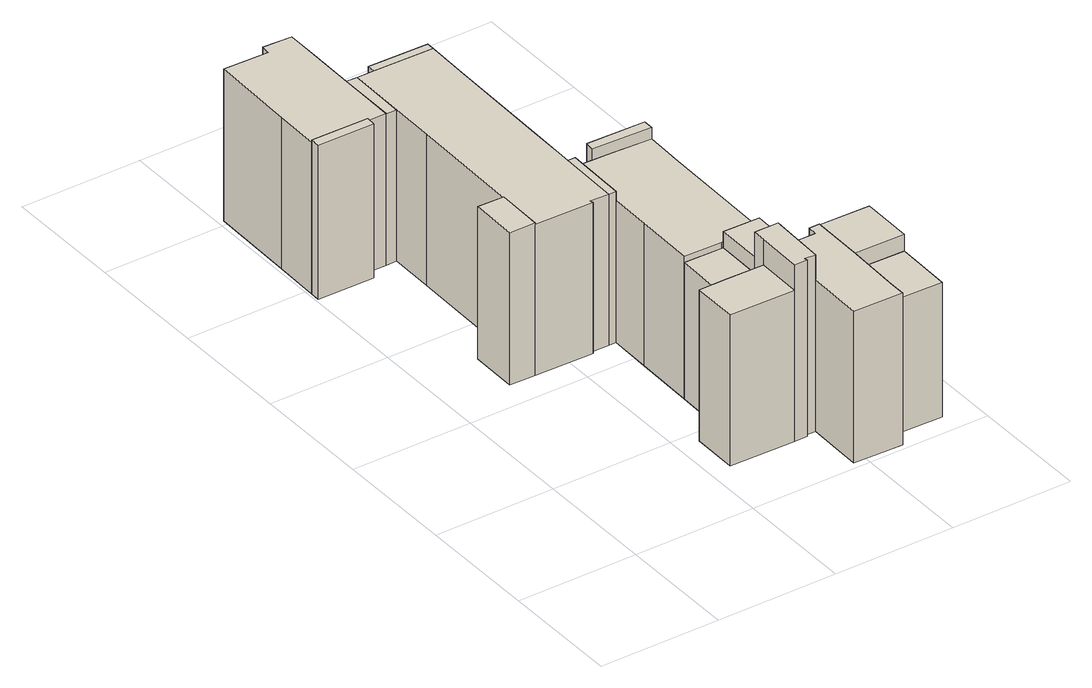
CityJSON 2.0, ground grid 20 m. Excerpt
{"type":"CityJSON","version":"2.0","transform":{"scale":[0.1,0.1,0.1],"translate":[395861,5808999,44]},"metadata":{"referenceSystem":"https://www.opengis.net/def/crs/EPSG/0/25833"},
"CityObjects":{
"building1":{"type":"Building","attributes":{"Gemeindeschluessel":"11000008","function":"31001_1010"},"address":[{"country":"Germany","locality":"Berlin","thoroughfareNumber":"5, 7, 9","thoroughfareName":"Walter-Franck-Zeile"}],"children":["building1-1","building1-2","building1-3","building1-4","building1-5","building1-6","building1-7","building1-8","building1-9","building1-10","building1-11","building1-12","building1-13","building1-14","building1-15","building1-16"]},
"building1-1":{"type":"BuildingPart","attributes":{"BezugspunktDach":"2200","measuredHeight":22.54,"storeysAboveGround":8},"parents":["building1"],"geometry":[{"type":"Solid","lod":"1","boundaries":[[[[0,1,2,3]],[[4,5,6,7]],[[6,5,1,0]],[[7,6,0,3]],[[4,7,3,2]],[[5,4,2,1]]]]}]},
"building1-2":{"type":"BuildingPart","attributes":{"BezugspunktDach":"2200","measuredHeight":25.55,"storeysAboveGround":8},"parents":["building1"],"geometry":[{"type":"MultiSurface","lod":"1","boundaries":[[[8,9,10,11,12,13,14,15,16,17]],[[18,19,20,21,22,23,4,7,24,25]],[[21,20,14,13]],[[22,21,13,12]],[[23,22,12,11]],[[26,27,23,11,10]],[[3,2,4,7,4,10,9]],[[24,7,9,8]],[[25,24,8,17]],[[18,25,17,16]],[[19,18,16,15]],[[20,19,15,14]],[[4,23,27,26]],[[7,4,2,3]]]}]},
"building1-3":{"type":"BuildingPart","attributes":{"BezugspunktDach":"2200","measuredHeight":30.41,"storeysAboveGround":8},"parents":["building1"],"geometry":[{"type":"MultiSurface","lod":"1","boundaries":[[[28,29,30,31,32,33,34]],[[35,36,19,18,37,38,39]],[[40,41,34,33]],[[42,43,33,32]],[[19,15,44,32,31]],[[18,16,15,19,31,30]],[[37,18,30,29]],[[38,37,29,28]],[[39,38,28,34]],[[35,39,41,40]],[[36,35,43,42]],[[36,44,15,19]],[[19,15,16,18]]]}]},
"building1-4":{"type":"BuildingPart","attributes":{"BezugspunktDach":"2200","measuredHeight":25.46,"storeysAboveGround":8},"parents":["building1"],"geometry":[{"type":"MultiSurface","lod":"1","boundaries":[[[45,46,27,26]],[[23,47,5,4]],[[47,23,27,46]],[[5,47,46,45]],[[45,26,2,1]],[[4,5,4,48]],[[23,4,26,27]],[[48,4,5,49,1,2]]]}]},
"building1-5":{"type":"BuildingPart","attributes":{"BezugspunktDach":"2200","measuredHeight":25.46,"storeysAboveGround":8},"parents":["building1"],"geometry":[{"type":"MultiSurface","lod":"1","boundaries":[[[41,40,50,51,52]],[[53,54,35,39,55]],[[53,55,52,51]],[[54,53,51,50]],[[35,43,56,50,40]],[[55,39,41,52]],[[54,56,43,35]],[[39,35,40,41]]]}]},
"building1-6":{"type":"BuildingPart","attributes":{"BezugspunktDach":"2200","measuredHeight":25.49,"storeysAboveGround":8},"parents":["building1"],"geometry":[{"type":"MultiSurface","lod":"1","boundaries":[[[14,57,58,44]],[[59,60,20,36]],[[61,62,42,36,44,58]],[[63,64,58,57]],[[20,60,57,14]],[[59,36,42,62,61]],[[60,59,64,63]],[[20,14,15,19]],[[36,65,19,15,44]]]}]},
"building1-7":{"type":"BuildingPart","attributes":{"BezugspunktDach":"2200","measuredHeight":25.43,"storeysAboveGround":8},"parents":["building1"],"geometry":[{"type":"Solid","lod":"1","boundaries":[[[[66,67,68,69,70,71,72,73,74,75,76,77,78]],[[79,80,81,82,83,84,85,86,87,88,89,90,91]],[[80,79,77,76]],[[81,80,76,75]],[[83,82,74,73]],[[85,84,72,71]],[[86,85,71,70]],[[87,86,70,69]],[[89,88,68,67]],[[90,89,67,66]],[[91,90,66,78]],[[79,91,78,77]],[[82,81,75,74]],[[84,83,73,72]],[[88,87,69,68]]]]}]},
"building1-8":{"type":"BuildingPart","attributes":{"BezugspunktDach":"2200","measuredHeight":22.93,"storeysAboveGround":8},"parents":["building1"],"geometry":[{"type":"MultiSurface","lod":"1","boundaries":[[[43,62,92,56]],[[93,94,95,96]],[[93,96,56,92]],[[95,94,59,36,35,43]],[[96,95,43,35,54]],[[94,97,98,62]],[[93,92,98,97,99]],[[43,35,36,42]],[[100,62,42,36,59]],[[54,35,43,56]]]}]},
"building1-9":{"type":"BuildingPart","attributes":{"BezugspunktDach":"2200","measuredHeight":26.1,"storeysAboveGround":8},"parents":["building1"],"geometry":[{"type":"MultiSurface","lod":"1","boundaries":[[[101,64,63,102,103,104,105,106,107,108,109]],[[110,111,112,113,114,115,116,117,94,97,93]],[[110,93,109,108]],[[111,110,108,107]],[[113,112,106,105]],[[116,115,103,102]],[[117,116,102,63]],[[94,117,60,59]],[[98,62,94,64,101]],[[93,92,98,97,101,109]],[[112,111,118,107,106]],[[114,113,105,104]],[[114,104,103,115]],[[59,60,63,64]],[[97,94,62,98]],[[97,98,92,93]]]}]},
"building1-10":{"type":"BuildingPart","attributes":{"BezugspunktDach":"2200","measuredHeight":25.43,"storeysAboveGround":8},"parents":["building1"],"geometry":[{"type":"MultiSurface","lod":"1","boundaries":[[[119,120,69,68]],[[87,112,111,88]],[[112,87,69,120]],[[107,106,120,119]],[[88,111,119,68]],[[87,88,68,69]],[[111,112,106,107]]]}]},
"building1-11":{"type":"BuildingPart","attributes":{"BezugspunktDach":"2200","measuredHeight":25.43,"storeysAboveGround":8},"parents":["building1"],"geometry":[{"type":"Solid","lod":"1","boundaries":[[[[73,72,121,122]],[[123,84,83,124]],[[123,124,122,121]],[[84,123,121,72]],[[124,83,73,122]],[[83,84,72,73]]]]}]},
"building1-12":{"type":"BuildingPart","attributes":{"BezugspunktDach":"2200","measuredHeight":25.43,"storeysAboveGround":8},"parents":["building1"],"geometry":[{"type":"MultiSurface","lod":"1","boundaries":[[[75,74,125,126]],[[127,82,81,128]],[[82,127,125,74]],[[128,81,75,126]],[[128,129,126,125,127]],[[81,82,74,75]]]}]},
"building1-13":{"type":"BuildingPart","attributes":{"BezugspunktDach":"2200","measuredHeight":25.48,"storeysAboveGround":8},"parents":["building1"],"geometry":[{"type":"MultiSurface","lod":"1","boundaries":[[[130,131,132,133,134,135,136,137,138,139]],[[140,141,142,143,144,145,127,128,146,147]],[[140,147,139,138]],[[141,140,138,137]],[[142,141,137,136]],[[143,142,136,135]],[[144,143,135,134]],[[145,144,134,133]],[[127,145,133,132]],[[126,125,127,132,131]],[[146,128,131,130]],[[128,127,125,126]],[[147,146,148,130,139]]]}]},
"building1-14":{"type":"BuildingPart","attributes":{"BezugspunktDach":"2200","measuredHeight":25.57,"storeysAboveGround":8},"parents":["building1"],"geometry":[{"type":"MultiSurface","lod":"1","boundaries":[[[149,150,151,152]],[[153,79,91,154]],[[153,154,152,151]],[[79,153,151,150]],[[78,77,79,150,149]],[[154,91,149,152]],[[91,79,77,78]]]}]},
"building1-15":{"type":"BuildingPart","attributes":{"BezugspunktDach":"2200","measuredHeight":25.78,"storeysAboveGround":8},"parents":["building1"],"geometry":[{"type":"MultiSurface","lod":"1","boundaries":[[[155,156,157,158]],[[159,160,115,113]],[[159,113,158,157]],[[160,159,157,156]],[[115,160,156,155]],[[113,105,104,103,155,158]],[[161,162,114]],[[161,114,104,105,113]],[[162,115,103,104,114]]]}]},
"building1-16":{"type":"BuildingPart","attributes":{"BezugspunktDach":"2200","measuredHeight":25.88,"storeysAboveGround":8},"parents":["building1"],"geometry":[{"type":"MultiSurface","lod":"1","boundaries":[[[163,164,165,166]],[[147,146,167,168]],[[147,168,166,165]],[[146,130,139,165,164]],[[167,146,164,163]],[[168,167,163,166]],[[147,139,130,146]]]}]}
},
"vertices":[
[546,33,233],[548,127,233],[464,129,233],[461,35,233],[464,129,7],[548,127,7],[546,33,7],[461,35,7],
[461,8,262],[461,35,262],[464,129,262],[465,215,262],[448,215,262],[447,199,262],[404,200,262],[384,200,262],[381,105,262],[379,10,262],[381,105,7],[384,200,7],[404,200,7],[447,199,7],[448,215,7],[465,215,7],[461,8,7],[379,10,7],[464,129,261],[465,215,261],
[364,101,304],[363,106,304],[381,105,304],[384,200,304],[344,200,304],[344,178,304],[343,101,304],[344,178,7],[344,200,7],[363,106,7],[364,101,7],[343,101,7],[344,178,261],[343,101,261],[344,200,235],[344,178,235],[344,200,262],
[548,127,261],[549,213,261],[549,213,7],[464,129,176],[548,127,113],
[277,179,261],[235,179,261],[234,103,261],[235,179,7],[277,179,7],[234,103,7],[277,179,235],
[406,276,262],[345,277,262],[345,277,7],[406,276,7],[345,277,127],[345,277,235],[406,276,245],[345,277,245],[383,200,7],
[240,443,260],[239,448,260],[270,447,260],[272,549,260],[273,625,260],[277,813,260],[279,885,260],[179,887,260],[151,887,260],[149,789,260],[148,715,260],[145,524,260],[143,445,260],[145,524,6],[148,715,6],[149,789,6],[151,887,6],[179,887,6],[279,885,6],[277,813,6],[273,625,6],[272,549,6],[270,447,6],[239,448,6],[240,443,6],[143,445,6],
[279,278,235],[279,278,6],[345,277,6],[344,178,6],[277,179,6],[342,277,6],[342,277,235],[341,277,6],[345,277,156],
[342,277,245],[409,478,245],[411,544,245],[347,547,245],[313,548,245],[284,549,245],[282,447,245],[281,377,245],[279,278,245],[281,377,6],[282,447,6],[284,549,6],[313,548,6],[347,547,6],[411,544,6],[409,478,6],[406,276,6],[282,447,182],
[282,447,260],[284,549,260],
[279,898,260],[179,900,260],[279,898,6],[179,900,6],
[132,888,260],[131,789,260],[132,888,6],[131,789,6],[131,789,69],
[100,789,261],[131,789,261],[132,888,261],[133,958,261],[134,1021,261],[86,1023,261],[85,1008,261],[10,1010,261],[7,865,261],[5,790,261],[7,865,6],[10,1010,6],[85,1008,6],[86,1023,6],[134,1021,6],[133,958,6],[100,789,6],[5,790,6],[100,789,197],
[143,445,262],[145,524,262],[101,525,262],[100,446,262],[101,525,6],[100,446,6],
[411,544,264],[411,561,264],[314,563,264],[313,548,264],[314,563,6],[411,561,6],[346,547,6],[406,545,6],
[99,773,265],[100,789,265],[5,790,265],[5,774,265],[99,773,6],[5,774,6]
]}
